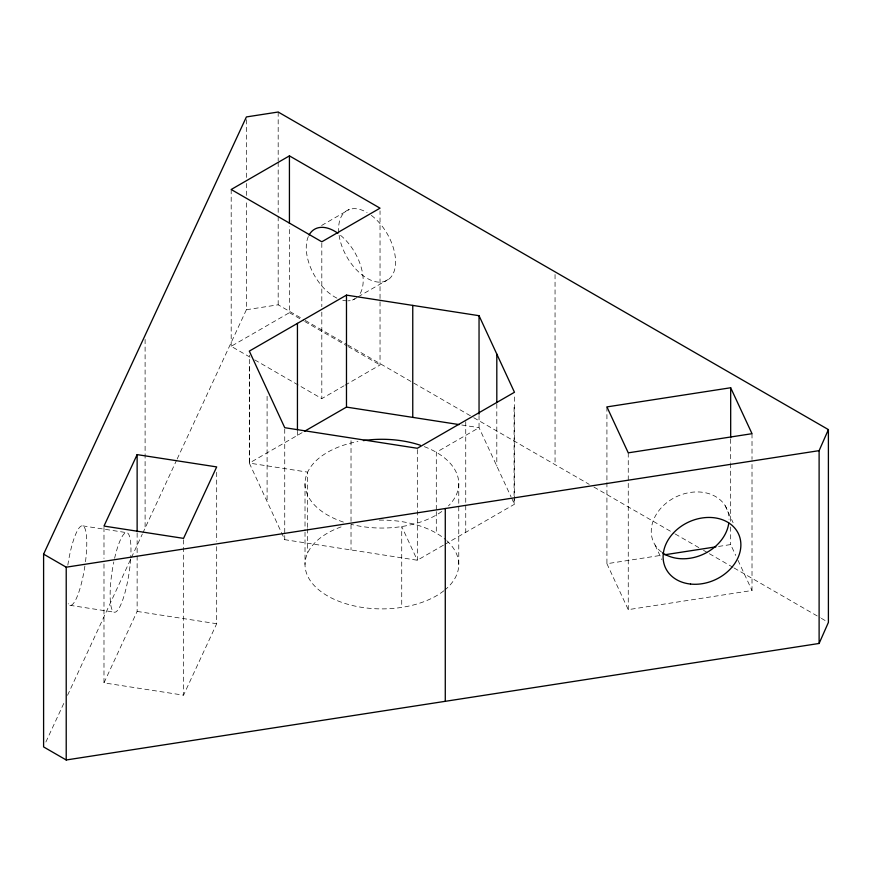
<?xml version="1.0" encoding="UTF-8"?>
<svg xmlns="http://www.w3.org/2000/svg" width="872" height="872" viewBox="0 0 872 872"><rect width="100%" height="100%" fill="white"/><g stroke="black" fill="none" stroke-linecap="round" stroke-linejoin="round"><path stroke-width="0.65" stroke-dasharray="4.36 3.27" d="M45.878 742.007L64.125 702.668M67.547 695.289L130.855 558.832M131.421 557.6L142.256 534.242M142.823 533.01L176.58 460.242M177.158 459.01L246.395 309.734L246.395 201.116M216.692 546.668L216.692 623.72L183.556 695.18L103.986 682.874L137.133 611.425L137.133 555.998M321.605 225.477L349.334 209.465M250.024 357.171L231.189 346.304L289.428 312.677L289.428 226.164M352.495 300.055L354.806 298.725M358.152 296.785L389.348 278.768M254.733 359.896L321.812 398.613L343.939 385.827M345.105 385.152L380.039 364.976L380.039 210.871M302.104 432.665L249.316 463.097L284.741 539.67L417.317 560.238L443.837 544.956M444.982 544.292L514.469 504.245L514.469 396.324M246.395 309.734L278.179 304.808L304.099 319.773M606.923 482.608L606.923 563.715L662.077 555.181M718.572 546.439L730.682 544.564L735.739 555.442M606.923 563.715L628.254 609.648L752.013 590.497L752.013 460.721M82.851 525.881L127.05 532.716M137.133 611.425L216.692 623.72M69.858 605.299L114.069 612.133M461.811 425.002L479.044 427.672L511.047 496.855M305.276 320.449L346.511 344.255M347.688 344.941L472.58 417.023M473.758 417.71L589.221 484.352M593.93 487.077L674.056 533.315M675.233 534.002L698.799 547.605M703.508 550.319L708.217 553.044M709.394 553.72L732.96 567.323M734.137 568.01L820.149 617.649M821.326 618.335L826.046 621.049M289.428 312.677L303.554 320.831M304.731 321.506L347.089 345.955M348.266 346.642L380.039 364.976M725.177 505.662L733.08 522.666M737.985 560.282L752.013 590.497M655.09 545.044L661.859 559.617M511.613 498.086L514.469 504.245M752.013 433.689L752.013 459.37M730.682 439.128L730.682 462.106M730.682 463.457L730.682 521.587M730.682 526.993L730.682 544.564M628.254 452.841L628.254 609.648M606.923 406.908L606.923 481.257M555.05 274.538L555.05 464.634M514.077 407.333L514.077 504.474M496.811 404.019L496.811 466.073M479.044 415.53L479.044 427.672L436.294 452.306L436.294 510.24M465.746 421.71L465.746 532.334M458.77 483.709L458.77 564.544M436.294 511.592L436.294 533.152M417.317 449.614L417.317 560.238L401.73 526.546L401.73 607.392M351.024 440.676L351.024 549.96M321.812 243.146L321.812 306.682M321.812 312.089L321.812 398.613M307.653 527.386L307.653 472.144L249.316 463.097L249.316 355.166M307.653 528.737L307.653 552.99M305.015 483.633L305.015 530.786M305.015 532.138L305.015 564.467M297.439 431.313L297.439 435.357M284.741 429.046L284.741 534.274M284.741 535.615L284.741 539.67M278.179 112.019L278.179 160.895M278.179 162.257L278.179 215.199M278.179 216.561L278.179 304.808M267.094 396.28L267.094 501.509M249.479 366.284L249.479 463.435M246.395 119.649L246.395 178.03M246.395 183.469L246.395 195.688M231.189 189.496L231.189 346.304M216.692 472.319L216.692 541.261M183.556 539.724L183.556 695.18M145.101 339.361L145.101 528.094M137.133 533.021L137.133 554.647M103.986 527.418L103.986 558.516M103.986 563.922L103.986 682.874M114.603 558.309A40.265 8.502 -81.2 0 1 126.386 532.607A40.265 8.502 -81.2 0 1 130.713 557.84M130.637 559.028A40.265 8.502 -81.2 0 1 115.017 612.209A40.265 8.502 -81.2 0 1 113.807 561.939M67.82 565.187A40.265 8.502 -81.2 0 1 82.175 525.772A40.265 8.502 -81.2 0 1 85.085 564.707M84.9 565.983A40.265 8.502 -81.2 0 1 68.212 603.642M424.315 446.649A76.878 44.385 0 0 1 448.437 505.891M441.799 511.483A76.878 44.385 0 0 1 351.089 524.334M343.405 522.088A76.878 44.385 0 0 1 305.429 479.066A76.878 44.385 0 0 1 357.945 441.494M446.78 540.705A76.878 44.385 0 0 1 444.84 589.984M443.859 590.78A76.878 44.385 0 0 1 325.125 594.442A76.878 44.385 0 0 1 342.184 526.503M379.298 520.148A76.878 44.385 0 0 1 445.865 539.888M371.33 215.362A40.265 23.25 60 0 1 395.528 263.475A40.265 23.25 60 0 1 368.507 279.073A40.265 23.25 60 0 1 338.925 234.067A40.265 23.25 60 0 1 359.188 295.074M338.783 232.77A40.265 23.25 60 0 1 367.09 212.539M356.997 297.45A40.265 23.25 60 0 1 348.222 300.84M347.089 300.851A40.265 23.25 60 0 1 341.072 299.815M336.865 298.115A40.265 23.25 60 0 1 308.546 236.061M661.619 552.118A40.265 31.763 -24.9 0 1 675.931 496.942A40.265 31.763 -24.9 0 1 729.025 519.331"/><path stroke-width="1.31" d="M819.113 643.46L819.113 450.65L828.4 429.602L278.179 112.019L246.395 116.935L43.6 554.134L43.6 746.923L66.218 759.981L819.113 643.46L828.4 622.412L828.4 429.602M137.133 454.617L103.986 526.067L183.556 538.373L216.692 466.912L137.133 454.617L137.133 531.669M289.428 155.87L231.189 189.496L321.812 241.795L380.039 208.168L289.428 155.87L289.428 223.461M346.478 295.118L249.316 351.122L284.741 427.694L417.317 448.273L514.469 392.269L479.044 315.697L346.478 295.118L346.478 407.093L304.437 431.324M730.682 387.757L606.923 406.908L628.254 452.841L752.013 433.689L730.682 387.757L730.682 437.777M43.6 554.134L66.218 567.192L819.113 450.65M664.769 554.766L715.89 546.853M346.478 407.093L459.163 424.588M496.811 354.097L496.811 402.668M479.044 315.697L479.044 414.178M445.276 508.518L445.276 701.328M412.761 305.407L412.761 417.383M297.439 323.381L297.439 429.961M66.218 567.192L66.218 759.981M363.341 440.6A76.878 44.385 0 0 1 420.391 445.254M728.785 523.047A40.265 31.763 -24.9 0 1 702.985 554.396A40.265 31.763 -24.9 0 1 662.633 552.859M309.08 235.026A40.265 23.25 60 0 1 337.922 233.271M690.526 584.055A40.265 31.763 -24.9 0 0 739.903 537.675A40.265 31.763 -24.9 0 0 675.528 530.863A40.265 31.763 -24.9 0 0 690.526 584.055"/></g></svg>
